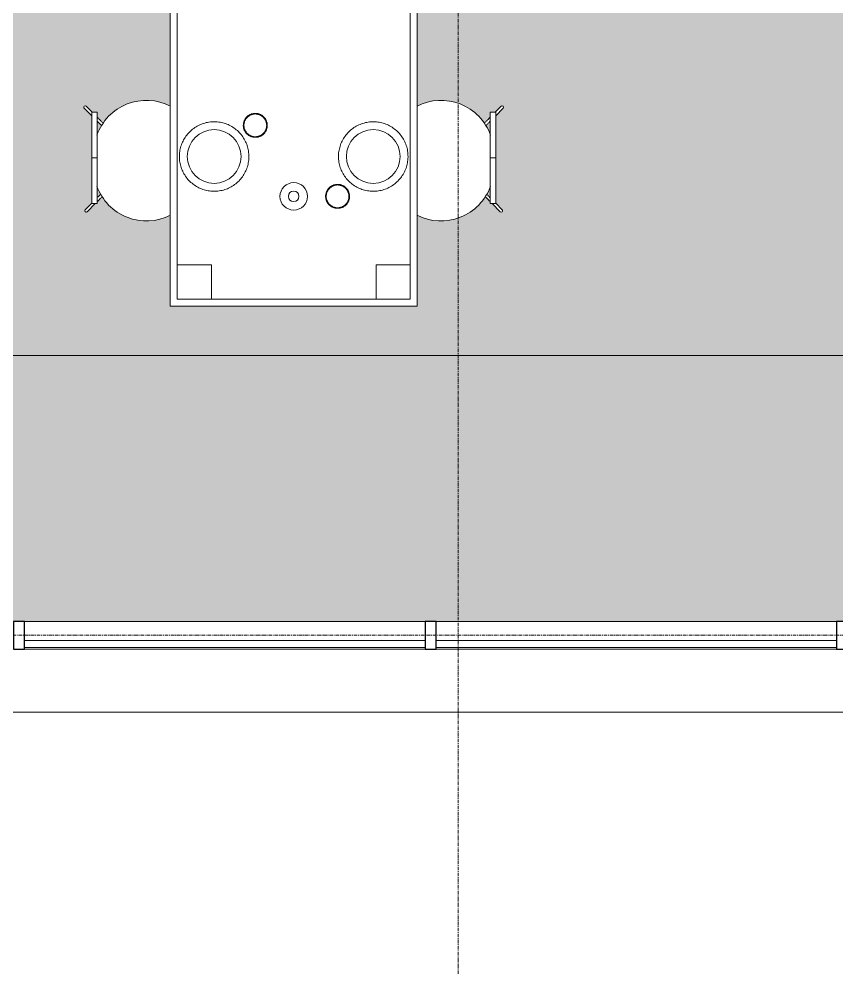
# Model space of a CAD drawing. Header units: millimetres. Extents: x -14653 to 55044, y -19588 to 11008.
# Drawn here: x -3539 to -558, y -4436 to -956 of the extents above; entities that cross this region are included whole.
import ezdxf

# ---------------------------------------------------------------- set-up
doc = ezdxf.new("R2010")
doc.units = ezdxf.units.MM
doc.linetypes.add('Grid Line', pattern=[22.225, 12.7, -3.175, 3.175, -3.175])
for name, color, linetype, lineweight in [('A-AREA-PATT', 32, 'Continuous', 9), ('A-GENM', 13, 'Continuous', 9), ('A-GLAZ-CURT', 52, 'Continuous', 9), ('A-GLAZ-CWMG', 51, 'Continuous', 9), ('A-WALL', 113, 'Continuous', 9), ('G-ANNO-SYMB', 111, 'Continuous', 9), ('I-FURN', 30, 'Continuous', 9), ('Q-SPCQ', 91, 'Continuous', 9), ('S-GRID', 1, 'Continuous', 9)]:
    doc.layers.add(name, color=color, linetype=linetype, lineweight=lineweight)

# ---------------------------------------------------------------- blocks, each defined once
blk = doc.blocks.new('System Panel - Glazed-976966-Level 1')
at = {"layer": 'A-GLAZ-CURT', "lineweight": 18}
for p, q in [((730, -19.05), (-730, -19.05)), ((-730, -19.05), (-730, -44.45)), ((730, -44.45), (730, -19.05)), ((-730, -44.45), (730, -44.45))]:
    blk.add_line(p, q, dxfattribs=at)
blk = doc.blocks.new('Rectangular Mullion - 64 x 128 rectangular-976962-Level 1')
at = {"layer": 'A-GLAZ-CWMG', "lineweight": 25}
for p, q in [((-20, 50), (20, 50)), ((-20, -50), (-20, 50)), ((20, 50), (20, -50)), ((20, -50), (-20, -50))]:
    blk.add_line(p, q, dxfattribs=at)
blk = doc.blocks.new('Rectangular Mullion - 64 x 128 rectangular-485517-Level 1')
at = {"layer": 'A-GLAZ-CWMG'}
for p, q in [((10041.9, -15151.6), (8581.9, -15151.6)), ((10041.9, -15251.6), (8581.9, -15251.6))]:
    blk.add_line(p, q, dxfattribs=at)
blk = doc.blocks.new('Table-Dining 01 _M_ - 1800 x 900 mm-989329-Level 1')
at = {"layer": 'I-FURN'}
for p, q in [((900, 450), (-900, 450)), ((-900, 450), (-900, -450)), ((-900, -450), (-900, 450)), ((-900, 450), (900, 450)), ((-875, 300), (-875, 425)), ((-875, 425), (-750, 425)), ((-750, 425), (750, 425)), ((-750, 425), (-750, 300)), ((750, 300), (750, 425)), ((750, 425), (875, 425)), ((875, 425), (875, 300)), ((900, -450), (900, 450)), ((900, 450), (900, -450)), ((-875, -300), (-875, 300)), ((-750, 300), (-875, 300)), ((875, 300), (750, 300)), ((875, 300), (875, -300)), ((-875, -425), (-875, -300)), ((-875, -300), (-750, -300)), ((-750, -300), (-750, -425)), ((750, -425), (750, -300)), ((750, -300), (875, -300)), ((875, -300), (875, -425)), ((-900, -450), (900, -450)), ((900, -450), (-900, -450)), ((-750, -425), (-875, -425)), ((750, -425), (-750, -425)), ((875, -425), (750, -425))]:
    blk.add_line(p, q, dxfattribs=at)
blk = doc.blocks.new('Dining Chair _3_ - Dining Chair _3_-990622-Level 1')
at = {"layer": 'I-FURN'}
for p, q in [((24.1, 365.6), (2.5, 387.3)), ((-4.6, 380.2), (22.7, 352.9)), ((22.7, 34), (-1.1, 10.2)), ((6, 3.1), (35.3, 32.4))]:
    blk.add_line(p, q, dxfattribs=at)
at = {"layer": 'I-FURN', "lineweight": 18}
for p, q in [((42.7, 365.6), (22.7, 365.6)), ((22.7, 291.3), (22.7, 365.6)), ((42.7, 365.6), (42.7, 291.3)), ((22.7, 199), (22.7, 291.3)), ((42.7, 291.3), (42.7, 199)), ((22.7, 106.7), (22.7, 199)), ((42.7, 199), (22.7, 199)), ((42.7, 199), (42.7, 106.7)), ((22.7, 32.4), (22.7, 106.7)), ((42.7, 106.7), (42.7, 32.4)), ((22.7, 32.4), (42.7, 32.4))]:
    blk.add_line(p, q, dxfattribs=at)
at = {"layer": 'I-FURN', "flags": 128}
for points in [[(43.4, 332.2), (45, 330.6), (46.6, 329), (48.4, 327.2), (50.1, 325.5), (52, 323.6), (53.9, 321.8), (55.8, 319.8), (57.8, 317.9), (59.4, 316.2)], [(64.9, 324.9), (63.3, 326.5), (61.3, 328.4), (59.4, 330.3), (57.6, 332.2), (55.8, 333.9), (54.1, 335.7), (52.4, 337.3), (50.8, 339), (49.3, 340.5), (47.8, 342), (46.4, 343.4), (45, 344.7), (43.8, 346)], [(55.9, 67.1), (54.1, 65.3), (52.3, 63.5), (50.5, 61.8), (48.9, 60.1), (47.3, 58.5), (45.7, 56.9), (44.2, 55.5), (42.8, 54.1)], [(42.9, 39.9), (43.8, 40.9), (44.8, 41.9), (45.9, 43), (47.1, 44.1), (48.3, 45.4), (49.6, 46.7), (51, 48.1), (52.5, 49.6), (54, 51.1), (55.6, 52.7), (57.3, 54.3), (59, 56.1), (60.7, 57.8)]]:
    blk.add_lwpolyline(points, dxfattribs=at)
at = {"layer": 'I-FURN', "lineweight": 18}
for centre, start, end in [((222.4, 216.5), 63.0953, 160.0058), ((222.4, 161.7), 199.9942, 296.9047)]:
    blk.add_arc(centre, 192.6, start, end, dxfattribs=at)
at = {"layer": 'I-FURN'}
for centre, major_axis, start_param, end_param in [((-1.1, 383.7), (3.54, 3.54), 1.570796, 3.141593), ((-1.1, 383.7), (3.54, 3.54), 0, 1.570796), ((2.5, 6.6), (-3.54, 3.54), 0, 1.570796), ((2.5, 6.6), (-3.54, 3.54), 1.570796, 3.141593)]:
    blk.add_ellipse(centre, major_axis=major_axis, ratio=0.992546, start_param=start_param, end_param=end_param, dxfattribs=at)
blk = doc.blocks.new('Dining Chair _3_ - Dining Chair _3_-990191-Level 1')
at = {"layer": 'I-FURN'}
for p, q in [((-1.1, -10.2), (22.7, -34)), ((35.3, -32.4), (6, -3.1)), ((22.7, -352.9), (-4.6, -380.2)), ((2.5, -387.3), (24.1, -365.6))]:
    blk.add_line(p, q, dxfattribs=at)
at = {"layer": 'I-FURN', "lineweight": 18}
for p, q in [((42.7, -32.4), (22.7, -32.4)), ((22.7, -106.7), (22.7, -32.4)), ((42.7, -32.4), (42.7, -106.7)), ((22.7, -199), (22.7, -106.7)), ((42.7, -106.7), (42.7, -199)), ((22.7, -291.3), (22.7, -199)), ((22.7, -199), (42.7, -199)), ((42.7, -199), (42.7, -291.3)), ((22.7, -365.6), (22.7, -291.3)), ((42.7, -291.3), (42.7, -365.6)), ((22.7, -365.6), (42.7, -365.6))]:
    blk.add_line(p, q, dxfattribs=at)
at = {"layer": 'I-FURN', "flags": 128}
for points in [[(42.7, -54), (43.9, -55.2), (45.4, -56.6), (46.9, -58.2), (48.5, -59.7), (50.2, -61.4), (51.9, -63.1), (53.7, -64.9), (55.5, -66.7)], [(61.1, -58.2), (59.3, -56.4), (57.6, -54.7), (55.9, -53), (54.3, -51.4), (52.8, -49.9), (51.3, -48.4), (49.9, -47), (48.6, -45.7), (47.3, -44.4), (46.1, -43.2), (45, -42.1), (44, -41.1), (43.1, -40.1)], [(43.5, -346.2), (44.8, -345), (46.1, -343.7), (47.5, -342.3), (48.9, -340.8), (50.5, -339.3), (52.1, -337.7), (53.7, -336), (55.4, -334.3), (57.2, -332.5), (59, -330.7), (60.9, -328.8), (62.9, -326.9), (64.8, -324.9)], [(59.4, -316.2), (58.2, -317.4), (56.2, -319.4), (54.3, -321.3), (52.4, -323.2), (50.5, -325.1), (48.7, -326.9), (47, -328.6), (45.3, -330.3), (43.7, -331.9)]]:
    blk.add_lwpolyline(points, dxfattribs=at)
at = {"layer": 'I-FURN', "lineweight": 18}
for centre, start, end in [((222.4, -161.7), 63.0953, 160.0058), ((222.4, -216.5), 199.9942, 296.9047)]:
    blk.add_arc(centre, 192.6, start, end, dxfattribs=at)
at = {"layer": 'I-FURN'}
for centre, major_axis, start_param, end_param in [((2.5, -6.6), (3.54, 3.54), 1.570796, 3.141593), ((2.5, -6.6), (3.54, 3.54), 0, 1.570796), ((-1.1, -383.7), (-3.54, 3.54), 0, 1.570796), ((-1.1, -383.7), (-3.54, 3.54), 1.570796, 3.141593)]:
    blk.add_ellipse(centre, major_axis=major_axis, ratio=0.992546, start_param=start_param, end_param=end_param, dxfattribs=at)
blk = doc.blocks.new('Wine Bottles - Wine Bottles-993076-Level 1')
at = {"layer": 'Q-SPCQ'}
for radius, start, end in [(50, 90, 270), (50, 270, 90), (19.2, 360, 180), (19.2, 180, 360)]:
    blk.add_arc((0, 0), radius, start, end, dxfattribs=at)
blk = doc.blocks.new('White Porcelain Plate - Fine China - Plate-994767-Level 1')
at = {"layer": 'A-GENM', "flags": 128}
for points in [[(126.7, 0), (126.6, 5.1), (126.3, 10.1), (125.8, 15.2), (125.1, 20.2), (124.2, 25.2), (123.1, 30.1), (121.8, 35), (120.3, 39.9), (118.6, 44.6), (116.7, 49.3), (114.6, 54), (112.4, 58.5), (110, 63), (107.4, 67.3), (104.6, 71.5), (101.6, 75.7), (98.5, 79.7), (95.3, 83.5), (91.8, 87.3), (88.3, 90.9), (84.6, 94.4), (80.7, 97.7), (76.8, 100.8), (72.7, 103.8), (68.5, 106.6), (64.1, 109.3), (59.7, 111.7), (55.2, 114), (50.6, 116.2), (45.9, 118.1), (41.2, 119.8), (36.3, 121.4), (31.4, 122.7), (26.5, 123.9), (21.5, 124.9), (16.5, 125.6), (11.5, 126.2), (6.4, 126.5), (1.4, 126.7), (-3.7, 126.7), (-8.8, 126.4), (-13.8, 126), (-18.8, 125.3), (-23.8, 124.4), (-28.8, 123.4), (-33.7, 122.1), (-38.6, 120.7), (-43.4, 119.1), (-48.1, 117.2), (-52.7, 115.2), (-57.3, 113), (-61.8, 110.6), (-66.1, 108.1), (-70.4, 105.3), (-74.6, 102.4), (-78.6, 99.4), (-82.5, 96.2), (-86.3, 92.8), (-89.9, 89.3), (-93.4, 85.6), (-96.8, 81.8), (-100, 77.8), (-103, 73.8), (-105.9, 69.6), (-108.6, 65.3), (-111.1, 60.9), (-113.4, 56.4), (-115.6, 51.8), (-117.6, 47.2), (-119.4, 42.4), (-121, 37.6), (-122.4, 32.8), (-123.6, 27.8), (-124.6, 22.9), (-125.4, 17.9), (-126.1, 12.9), (-126.5, 7.8), (-126.7, 2.7), (-126.7, 0)], [(-126.7, 0), (-126.6, -5.1), (-126.3, -10.1), (-125.8, -15.2), (-125.1, -20.2), (-124.2, -25.2), (-123.1, -30.1), (-121.8, -35), (-120.3, -39.9), (-118.6, -44.6), (-116.7, -49.3), (-114.6, -54), (-112.4, -58.5), (-110, -63), (-107.4, -67.3), (-104.6, -71.5), (-101.6, -75.7), (-98.5, -79.7), (-95.3, -83.5), (-91.8, -87.3), (-88.3, -90.9), (-84.6, -94.4), (-80.7, -97.7), (-76.8, -100.8), (-72.7, -103.8), (-68.5, -106.6), (-64.1, -109.3), (-59.7, -111.7), (-55.2, -114), (-50.6, -116.2), (-45.9, -118.1), (-41.2, -119.8), (-36.3, -121.4), (-31.4, -122.7), (-26.5, -123.9), (-21.5, -124.9), (-16.5, -125.6), (-11.5, -126.2), (-6.4, -126.5), (-1.4, -126.7), (3.7, -126.7), (8.8, -126.4), (13.8, -126), (18.8, -125.3), (23.8, -124.4), (28.8, -123.4), (33.7, -122.1), (38.6, -120.7), (43.4, -119.1), (48.1, -117.2), (52.7, -115.2), (57.3, -113), (61.8, -110.6), (66.1, -108.1), (70.4, -105.3), (74.6, -102.4), (78.6, -99.4), (82.5, -96.2), (86.3, -92.8), (89.9, -89.3), (93.4, -85.6), (96.8, -81.8), (100, -77.8), (103, -73.8), (105.9, -69.6), (108.6, -65.3), (111.1, -60.9), (113.4, -56.4), (115.6, -51.8), (117.6, -47.2), (119.4, -42.4), (121, -37.6), (122.4, -32.8), (123.6, -27.8), (124.6, -22.9), (125.4, -17.9), (126.1, -12.9), (126.5, -7.8), (126.7, -2.7), (126.7, 0)]]:
    blk.add_lwpolyline(points, dxfattribs=at)
at = {"layer": 'A-GENM'}
for start, end in [(0, 180), (180, 0)]:
    blk.add_arc((0, 0), 98.1, start, end, dxfattribs=at)
blk = doc.blocks.new('Water Glass - Water Glass-996866-Level 1')
at = {"layer": 'A-GENM', "flags": 128}
for points in [[(43.6, 0), (43.6, 1.7), (43.5, 3.5), (43.3, 5.2), (43.1, 6.9), (42.7, 8.7), (42.4, 10.4), (41.9, 12.1), (41.4, 13.7), (40.8, 15.4), (40.2, 17), (39.5, 18.6), (38.7, 20.1), (37.9, 21.7), (37, 23.2), (36, 24.6), (35, 26), (33.9, 27.4), (32.8, 28.8), (31.6, 30), (30.4, 31.3), (29.1, 32.5), (27.8, 33.6), (26.4, 34.7), (25, 35.7), (23.6, 36.7), (22.1, 37.6), (20.6, 38.5), (19, 39.3), (17.4, 40), (15.8, 40.7), (14.2, 41.3), (12.5, 41.8), (10.8, 42.3), (9.1, 42.6), (7.4, 43), (5.7, 43.2), (4, 43.4), (2.2, 43.6), (0.5, 43.6), (-1.3, 43.6), (-3, 43.5), (-4.8, 43.4), (-6.5, 43.1), (-8.2, 42.8), (-9.9, 42.5), (-11.6, 42), (-13.3, 41.5), (-14.9, 41), (-16.5, 40.4), (-18.2, 39.7), (-19.7, 38.9), (-21.3, 38.1), (-22.8, 37.2), (-24.2, 36.3), (-25.7, 35.3), (-27.1, 34.2), (-28.4, 33.1), (-29.7, 31.9), (-31, 30.7), (-32.2, 29.5), (-33.3, 28.2), (-34.4, 26.8), (-35.5, 25.4), (-36.4, 24), (-37.4, 22.5), (-38.2, 21), (-39.1, 19.4), (-39.8, 17.8), (-40.5, 16.2), (-41.1, 14.6), (-41.6, 13), (-42.1, 11.3), (-42.5, 9.6), (-42.9, 7.9), (-43.2, 6.2), (-43.4, 4.4), (-43.5, 2.7), (-43.6, 0.9), (-43.6, 0)], [(42.1, 0), (42.1, 1.7), (42, 3.4), (41.8, 5), (41.6, 6.7), (41.3, 8.4), (40.9, 10), (40.5, 11.6), (40, 13.3), (39.4, 14.8), (38.8, 16.4), (38.1, 17.9), (37.4, 19.5), (36.6, 20.9), (35.7, 22.4), (34.8, 23.8), (33.8, 25.2), (32.8, 26.5), (31.7, 27.8), (30.5, 29), (29.4, 30.2), (28.1, 31.4), (26.8, 32.5), (25.5, 33.5), (24.2, 34.5), (22.8, 35.4), (21.3, 36.3), (19.9, 37.2), (18.4, 37.9), (16.8, 38.6), (15.3, 39.3), (13.7, 39.8), (12.1, 40.4), (10.5, 40.8), (8.8, 41.2), (7.2, 41.5), (5.5, 41.8), (3.8, 42), (2.1, 42.1), (0.5, 42.1), (-1.2, 42.1), (-2.9, 42), (-4.6, 41.9), (-6.3, 41.7), (-7.9, 41.4), (-9.6, 41), (-11.2, 40.6), (-12.8, 40.1), (-14.4, 39.6), (-16, 39), (-17.5, 38.3), (-19, 37.6), (-20.5, 36.8), (-22, 35.9), (-23.4, 35), (-24.8, 34.1), (-26.1, 33), (-27.4, 32), (-28.7, 30.8), (-29.9, 29.7), (-31.1, 28.5), (-32.2, 27.2), (-33.2, 25.9), (-34.2, 24.5), (-35.2, 23.1), (-36.1, 21.7), (-36.9, 20.3), (-37.7, 18.8), (-38.4, 17.2), (-39.1, 15.7), (-39.7, 14.1), (-40.2, 12.5), (-40.7, 10.9), (-41.1, 9.3), (-41.4, 7.6), (-41.7, 5.9), (-41.9, 4.3), (-42, 2.6), (-42.1, 0.9), (-42.1, 0)], [(42.1, 0), (42.1, 1.7), (42, 3.4), (41.8, 5), (41.6, 6.7), (41.3, 8.4), (40.9, 10), (40.5, 11.6), (40, 13.3), (39.4, 14.8), (38.8, 16.4), (38.1, 17.9), (37.4, 19.5), (36.6, 20.9), (35.7, 22.4), (34.8, 23.8), (33.8, 25.2), (32.8, 26.5), (31.7, 27.8), (30.5, 29), (29.4, 30.2), (28.1, 31.4), (26.8, 32.5), (25.5, 33.5), (24.2, 34.5), (22.8, 35.4), (21.3, 36.3), (19.9, 37.2), (18.4, 37.9), (16.8, 38.6), (15.3, 39.3), (13.7, 39.8), (12.1, 40.4), (10.5, 40.8), (8.8, 41.2), (7.2, 41.5), (5.5, 41.8), (3.8, 42), (2.1, 42.1), (0.5, 42.1), (-1.2, 42.1), (-2.9, 42), (-4.6, 41.9), (-6.3, 41.7), (-7.9, 41.4), (-9.6, 41), (-11.2, 40.6), (-12.8, 40.1), (-14.4, 39.6), (-16, 39), (-17.5, 38.3), (-19, 37.6), (-20.5, 36.8), (-22, 35.9), (-23.4, 35), (-24.8, 34.1), (-26.1, 33), (-27.4, 32), (-28.7, 30.8), (-29.9, 29.7), (-31.1, 28.5), (-32.2, 27.2), (-33.2, 25.9), (-34.2, 24.5), (-35.2, 23.1), (-36.1, 21.7), (-36.9, 20.3), (-37.7, 18.8), (-38.4, 17.2), (-39.1, 15.7), (-39.7, 14.1), (-40.2, 12.5), (-40.7, 10.9), (-41.1, 9.3), (-41.4, 7.6), (-41.7, 5.9), (-41.9, 4.3), (-42, 2.6), (-42.1, 0.9), (-42.1, 0)], [(-41.5, 0), (-41.5, 1.7), (-41.4, 3.3), (-41.2, 5), (-41, 6.6), (-40.7, 8.3), (-40.3, 9.9), (-39.9, 11.5), (-39.4, 13.1), (-38.9, 14.6), (-38.2, 16.2), (-37.6, 17.7), (-36.8, 19.2), (-36, 20.6), (-35.2, 22.1), (-34.3, 23.4), (-33.3, 24.8), (-32.3, 26.1), (-31.2, 27.4), (-30.1, 28.6), (-28.9, 29.8), (-27.7, 30.9), (-26.5, 32), (-25.2, 33), (-23.8, 34), (-22.4, 34.9), (-21, 35.8), (-19.6, 36.6), (-18.1, 37.4), (-16.6, 38.1), (-15, 38.7), (-13.5, 39.3), (-11.9, 39.8), (-10.3, 40.2), (-8.7, 40.6), (-7.1, 40.9), (-5.4, 41.2), (-3.8, 41.4), (-2.1, 41.5), (-0.4, 41.5), (1.2, 41.5), (2.9, 41.4), (4.5, 41.3), (6.2, 41.1), (7.8, 40.8), (9.4, 40.4), (11, 40), (12.6, 39.6), (14.2, 39), (15.8, 38.4), (17.3, 37.8), (18.8, 37), (20.2, 36.3), (21.7, 35.4), (23.1, 34.5), (24.4, 33.6), (25.8, 32.6), (27, 31.5), (28.3, 30.4), (29.5, 29.3), (30.6, 28.1), (31.7, 26.8), (32.8, 25.5), (33.8, 24.2), (34.7, 22.8), (35.6, 21.4), (36.4, 20), (37.2, 18.5), (37.9, 17), (38.5, 15.5), (39.1, 13.9), (39.7, 12.3), (40.1, 10.7), (40.5, 9.1), (40.8, 7.5), (41.1, 5.9), (41.3, 4.2), (41.4, 2.6), (41.5, 0.9), (41.5, 0)], [(-43.6, 0), (-43.6, -1.7), (-43.5, -3.5), (-43.3, -5.2), (-43.1, -6.9), (-42.7, -8.7), (-42.4, -10.4), (-41.9, -12.1), (-41.4, -13.7), (-40.8, -15.4), (-40.2, -17), (-39.5, -18.6), (-38.7, -20.1), (-37.9, -21.7), (-37, -23.2), (-36, -24.6), (-35, -26), (-33.9, -27.4), (-32.8, -28.8), (-31.6, -30), (-30.4, -31.3), (-29.1, -32.5), (-27.8, -33.6), (-26.4, -34.7), (-25, -35.7), (-23.6, -36.7), (-22.1, -37.6), (-20.6, -38.5), (-19, -39.3), (-17.4, -40), (-15.8, -40.7), (-14.2, -41.3), (-12.5, -41.8), (-10.8, -42.3), (-9.1, -42.6), (-7.4, -43), (-5.7, -43.2), (-4, -43.4), (-2.2, -43.6), (-0.5, -43.6), (1.3, -43.6), (3, -43.5), (4.8, -43.4), (6.5, -43.1), (8.2, -42.8), (9.9, -42.5), (11.6, -42), (13.3, -41.5), (14.9, -41), (16.5, -40.4), (18.2, -39.7), (19.7, -38.9), (21.3, -38.1), (22.8, -37.2), (24.2, -36.3), (25.7, -35.3), (27.1, -34.2), (28.4, -33.1), (29.7, -31.9), (31, -30.7), (32.2, -29.5), (33.3, -28.2), (34.4, -26.8), (35.5, -25.4), (36.4, -24), (37.4, -22.5), (38.2, -21), (39.1, -19.4), (39.8, -17.8), (40.5, -16.2), (41.1, -14.6), (41.6, -13), (42.1, -11.3), (42.5, -9.6), (42.9, -7.9), (43.2, -6.2), (43.4, -4.4), (43.5, -2.7), (43.6, -0.9), (43.6, 0)], [(-42.1, 0), (-42.1, -1.7), (-42, -3.4), (-41.8, -5), (-41.6, -6.7), (-41.3, -8.4), (-40.9, -10), (-40.5, -11.6), (-40, -13.3), (-39.4, -14.8), (-38.8, -16.4), (-38.1, -17.9), (-37.4, -19.5), (-36.6, -20.9), (-35.7, -22.4), (-34.8, -23.8), (-33.8, -25.2), (-32.8, -26.5), (-31.7, -27.8), (-30.5, -29), (-29.4, -30.2), (-28.1, -31.4), (-26.8, -32.5), (-25.5, -33.5), (-24.2, -34.5), (-22.8, -35.4), (-21.3, -36.3), (-19.9, -37.2), (-18.4, -37.9), (-16.8, -38.6), (-15.3, -39.3), (-13.7, -39.8), (-12.1, -40.4), (-10.5, -40.8), (-8.8, -41.2), (-7.2, -41.5), (-5.5, -41.8), (-3.8, -42), (-2.1, -42.1), (-0.5, -42.1), (1.2, -42.1), (2.9, -42), (4.6, -41.9), (6.3, -41.7), (7.9, -41.4), (9.6, -41), (11.2, -40.6), (12.8, -40.1), (14.4, -39.6), (16, -39), (17.5, -38.3), (19, -37.6), (20.5, -36.8), (22, -35.9), (23.4, -35), (24.8, -34.1), (26.1, -33), (27.4, -32), (28.7, -30.8), (29.9, -29.7), (31.1, -28.5), (32.2, -27.2), (33.2, -25.9), (34.2, -24.5), (35.2, -23.1), (36.1, -21.7), (36.9, -20.3), (37.7, -18.8), (38.4, -17.2), (39.1, -15.7), (39.7, -14.1), (40.2, -12.5), (40.7, -10.9), (41.1, -9.3), (41.4, -7.6), (41.7, -5.9), (41.9, -4.3), (42, -2.6), (42.1, -0.9), (42.1, 0)], [(-42.1, 0), (-42.1, -1.7), (-42, -3.4), (-41.8, -5), (-41.6, -6.7), (-41.3, -8.4), (-40.9, -10), (-40.5, -11.6), (-40, -13.3), (-39.4, -14.8), (-38.8, -16.4), (-38.1, -17.9), (-37.4, -19.5), (-36.6, -20.9), (-35.7, -22.4), (-34.8, -23.8), (-33.8, -25.2), (-32.8, -26.5), (-31.7, -27.8), (-30.5, -29), (-29.4, -30.2), (-28.1, -31.4), (-26.8, -32.5), (-25.5, -33.5), (-24.2, -34.5), (-22.8, -35.4), (-21.3, -36.3), (-19.9, -37.2), (-18.4, -37.9), (-16.8, -38.6), (-15.3, -39.3), (-13.7, -39.8), (-12.1, -40.4), (-10.5, -40.8), (-8.8, -41.2), (-7.2, -41.5), (-5.5, -41.8), (-3.8, -42), (-2.1, -42.1), (-0.5, -42.1), (1.2, -42.1), (2.9, -42), (4.6, -41.9), (6.3, -41.7), (7.9, -41.4), (9.6, -41), (11.2, -40.6), (12.8, -40.1), (14.4, -39.6), (16, -39), (17.5, -38.3), (19, -37.6), (20.5, -36.8), (22, -35.9), (23.4, -35), (24.8, -34.1), (26.1, -33), (27.4, -32), (28.7, -30.8), (29.9, -29.7), (31.1, -28.5), (32.2, -27.2), (33.2, -25.9), (34.2, -24.5), (35.2, -23.1), (36.1, -21.7), (36.9, -20.3), (37.7, -18.8), (38.4, -17.2), (39.1, -15.7), (39.7, -14.1), (40.2, -12.5), (40.7, -10.9), (41.1, -9.3), (41.4, -7.6), (41.7, -5.9), (41.9, -4.3), (42, -2.6), (42.1, -0.9), (42.1, 0)], [(41.5, 0), (41.5, -1.7), (41.4, -3.3), (41.2, -5), (41, -6.6), (40.7, -8.3), (40.3, -9.9), (39.9, -11.5), (39.4, -13.1), (38.9, -14.6), (38.2, -16.2), (37.6, -17.7), (36.8, -19.2), (36, -20.6), (35.2, -22.1), (34.3, -23.4), (33.3, -24.8), (32.3, -26.1), (31.2, -27.4), (30.1, -28.6), (28.9, -29.8), (27.7, -30.9), (26.5, -32), (25.2, -33), (23.8, -34), (22.4, -34.9), (21, -35.8), (19.6, -36.6), (18.1, -37.4), (16.6, -38.1), (15, -38.7), (13.5, -39.3), (11.9, -39.8), (10.3, -40.2), (8.7, -40.6), (7.1, -40.9), (5.4, -41.2), (3.8, -41.4), (2.1, -41.5), (0.4, -41.5), (-1.2, -41.5), (-2.9, -41.4), (-4.5, -41.3), (-6.2, -41.1), (-7.8, -40.8), (-9.4, -40.4), (-11, -40), (-12.6, -39.6), (-14.2, -39), (-15.8, -38.4), (-17.3, -37.8), (-18.8, -37), (-20.2, -36.3), (-21.7, -35.4), (-23.1, -34.5), (-24.4, -33.6), (-25.8, -32.6), (-27, -31.5), (-28.3, -30.4), (-29.5, -29.3), (-30.6, -28.1), (-31.7, -26.8), (-32.8, -25.5), (-33.8, -24.2), (-34.7, -22.8), (-35.6, -21.4), (-36.4, -20), (-37.2, -18.5), (-37.9, -17), (-38.5, -15.5), (-39.1, -13.9), (-39.7, -12.3), (-40.1, -10.7), (-40.5, -9.1), (-40.8, -7.5), (-41.1, -5.9), (-41.3, -4.2), (-41.4, -2.6), (-41.5, -0.9), (-41.5, 0)]]:
    blk.add_lwpolyline(points, dxfattribs=at)
at = {"layer": 'A-GENM'}
for start, end in [(176.7755, 180), (356.7755, 0)]:
    blk.add_arc((0, 0), 42.1, start, end, dxfattribs=at)
blk = doc.blocks.new('White Porcelain Plate - Fine China - Plate-997122-Level 1')
at = {"layer": 'A-GENM', "flags": 128}
for points in [[(126.7, 0), (126.6, 5.1), (126.3, 10.1), (125.8, 15.2), (125.1, 20.2), (124.2, 25.2), (123.1, 30.1), (121.8, 35), (120.3, 39.9), (118.6, 44.6), (116.7, 49.3), (114.6, 54), (112.4, 58.5), (110, 63), (107.4, 67.3), (104.6, 71.5), (101.6, 75.7), (98.5, 79.7), (95.3, 83.5), (91.8, 87.3), (88.3, 90.9), (84.6, 94.4), (80.7, 97.7), (76.8, 100.8), (72.7, 103.8), (68.5, 106.6), (64.1, 109.3), (59.7, 111.7), (55.2, 114), (50.6, 116.2), (45.9, 118.1), (41.2, 119.8), (36.3, 121.4), (31.4, 122.7), (26.5, 123.9), (21.5, 124.9), (16.5, 125.6), (11.5, 126.2), (6.4, 126.5), (1.4, 126.7), (-3.7, 126.7), (-8.8, 126.4), (-13.8, 126), (-18.8, 125.3), (-23.8, 124.4), (-28.8, 123.4), (-33.7, 122.1), (-38.6, 120.7), (-43.4, 119.1), (-48.1, 117.2), (-52.7, 115.2), (-57.3, 113), (-61.8, 110.6), (-66.1, 108.1), (-70.4, 105.3), (-74.6, 102.4), (-78.6, 99.4), (-82.5, 96.2), (-86.3, 92.8), (-89.9, 89.3), (-93.4, 85.6), (-96.8, 81.8), (-100, 77.8), (-103, 73.8), (-105.9, 69.6), (-108.6, 65.3), (-111.1, 60.9), (-113.4, 56.4), (-115.6, 51.8), (-117.6, 47.2), (-119.4, 42.4), (-121, 37.6), (-122.4, 32.8), (-123.6, 27.8), (-124.6, 22.9), (-125.4, 17.9), (-126.1, 12.9), (-126.5, 7.8), (-126.7, 2.7), (-126.7, 0)], [(-126.7, 0), (-126.6, -5.1), (-126.3, -10.1), (-125.8, -15.2), (-125.1, -20.2), (-124.2, -25.2), (-123.1, -30.1), (-121.8, -35), (-120.3, -39.9), (-118.6, -44.6), (-116.7, -49.3), (-114.6, -54), (-112.4, -58.5), (-110, -63), (-107.4, -67.3), (-104.6, -71.5), (-101.6, -75.7), (-98.5, -79.7), (-95.3, -83.5), (-91.8, -87.3), (-88.3, -90.9), (-84.6, -94.4), (-80.7, -97.7), (-76.8, -100.8), (-72.7, -103.8), (-68.5, -106.6), (-64.1, -109.3), (-59.7, -111.7), (-55.2, -114), (-50.6, -116.2), (-45.9, -118.1), (-41.2, -119.8), (-36.3, -121.4), (-31.4, -122.7), (-26.5, -123.9), (-21.5, -124.9), (-16.5, -125.6), (-11.5, -126.2), (-6.4, -126.5), (-1.4, -126.7), (3.7, -126.7), (8.8, -126.4), (13.8, -126), (18.8, -125.3), (23.8, -124.4), (28.8, -123.4), (33.7, -122.1), (38.6, -120.7), (43.4, -119.1), (48.1, -117.2), (52.7, -115.2), (57.3, -113), (61.8, -110.6), (66.1, -108.1), (70.4, -105.3), (74.6, -102.4), (78.6, -99.4), (82.5, -96.2), (86.3, -92.8), (89.9, -89.3), (93.4, -85.6), (96.8, -81.8), (100, -77.8), (103, -73.8), (105.9, -69.6), (108.6, -65.3), (111.1, -60.9), (113.4, -56.4), (115.6, -51.8), (117.6, -47.2), (119.4, -42.4), (121, -37.6), (122.4, -32.8), (123.6, -27.8), (124.6, -22.9), (125.4, -17.9), (126.1, -12.9), (126.5, -7.8), (126.7, -2.7), (126.7, 0)]]:
    blk.add_lwpolyline(points, dxfattribs=at)
at = {"layer": 'A-GENM'}
for start, end in [(0, 180), (180, 0)]:
    blk.add_arc((0, 0), 98.1, start, end, dxfattribs=at)
blk = doc.blocks.new('Water Glass - Water Glass-997123-Level 1')
at = {"layer": 'A-GENM', "flags": 128}
for points in [[(43.6, 0), (43.6, 1.7), (43.5, 3.5), (43.3, 5.2), (43.1, 6.9), (42.7, 8.7), (42.4, 10.4), (41.9, 12.1), (41.4, 13.7), (40.8, 15.4), (40.2, 17), (39.5, 18.6), (38.7, 20.1), (37.9, 21.7), (37, 23.2), (36, 24.6), (35, 26), (33.9, 27.4), (32.8, 28.8), (31.6, 30), (30.4, 31.3), (29.1, 32.5), (27.8, 33.6), (26.4, 34.7), (25, 35.7), (23.6, 36.7), (22.1, 37.6), (20.6, 38.5), (19, 39.3), (17.4, 40), (15.8, 40.7), (14.2, 41.3), (12.5, 41.8), (10.8, 42.3), (9.1, 42.6), (7.4, 43), (5.7, 43.2), (4, 43.4), (2.2, 43.6), (0.5, 43.6), (-1.3, 43.6), (-3, 43.5), (-4.8, 43.4), (-6.5, 43.1), (-8.2, 42.8), (-9.9, 42.5), (-11.6, 42), (-13.3, 41.5), (-14.9, 41), (-16.5, 40.4), (-18.2, 39.7), (-19.7, 38.9), (-21.3, 38.1), (-22.8, 37.2), (-24.2, 36.3), (-25.7, 35.3), (-27.1, 34.2), (-28.4, 33.1), (-29.7, 31.9), (-31, 30.7), (-32.2, 29.5), (-33.3, 28.2), (-34.4, 26.8), (-35.5, 25.4), (-36.4, 24), (-37.4, 22.5), (-38.2, 21), (-39.1, 19.4), (-39.8, 17.8), (-40.5, 16.2), (-41.1, 14.6), (-41.6, 13), (-42.1, 11.3), (-42.5, 9.6), (-42.9, 7.9), (-43.2, 6.2), (-43.4, 4.4), (-43.5, 2.7), (-43.6, 0.9), (-43.6, 0)], [(42.1, 0), (42.1, 1.7), (42, 3.4), (41.8, 5), (41.6, 6.7), (41.3, 8.4), (40.9, 10), (40.5, 11.6), (40, 13.3), (39.4, 14.8), (38.8, 16.4), (38.1, 17.9), (37.4, 19.5), (36.6, 20.9), (35.7, 22.4), (34.8, 23.8), (33.8, 25.2), (32.8, 26.5), (31.7, 27.8), (30.5, 29), (29.4, 30.2), (28.1, 31.4), (26.8, 32.5), (25.5, 33.5), (24.2, 34.5), (22.8, 35.4), (21.3, 36.3), (19.9, 37.2), (18.4, 37.9), (16.8, 38.6), (15.3, 39.3), (13.7, 39.8), (12.1, 40.4), (10.5, 40.8), (8.8, 41.2), (7.2, 41.5), (5.5, 41.8), (3.8, 42), (2.1, 42.1), (0.5, 42.1), (-1.2, 42.1), (-2.9, 42), (-4.6, 41.9), (-6.3, 41.7), (-7.9, 41.4), (-9.6, 41), (-11.2, 40.6), (-12.8, 40.1), (-14.4, 39.6), (-16, 39), (-17.5, 38.3), (-19, 37.6), (-20.5, 36.8), (-22, 35.9), (-23.4, 35), (-24.8, 34.1), (-26.1, 33), (-27.4, 32), (-28.7, 30.8), (-29.9, 29.7), (-31.1, 28.5), (-32.2, 27.2), (-33.2, 25.9), (-34.2, 24.5), (-35.2, 23.1), (-36.1, 21.7), (-36.9, 20.3), (-37.7, 18.8), (-38.4, 17.2), (-39.1, 15.7), (-39.7, 14.1), (-40.2, 12.5), (-40.7, 10.9), (-41.1, 9.3), (-41.4, 7.6), (-41.7, 5.9), (-41.9, 4.3), (-42, 2.6), (-42.1, 0.9), (-42.1, 0)], [(42.1, 0), (42.1, 1.7), (42, 3.4), (41.8, 5), (41.6, 6.7), (41.3, 8.4), (40.9, 10), (40.5, 11.6), (40, 13.3), (39.4, 14.8), (38.8, 16.4), (38.1, 17.9), (37.4, 19.5), (36.6, 20.9), (35.7, 22.4), (34.8, 23.8), (33.8, 25.2), (32.8, 26.5), (31.7, 27.8), (30.5, 29), (29.4, 30.2), (28.1, 31.4), (26.8, 32.5), (25.5, 33.5), (24.2, 34.5), (22.8, 35.4), (21.3, 36.3), (19.9, 37.2), (18.4, 37.9), (16.8, 38.6), (15.3, 39.3), (13.7, 39.8), (12.1, 40.4), (10.5, 40.8), (8.8, 41.2), (7.2, 41.5), (5.5, 41.8), (3.8, 42), (2.1, 42.1), (0.5, 42.1), (-1.2, 42.1), (-2.9, 42), (-4.6, 41.9), (-6.3, 41.7), (-7.9, 41.4), (-9.6, 41), (-11.2, 40.6), (-12.8, 40.1), (-14.4, 39.6), (-16, 39), (-17.5, 38.3), (-19, 37.6), (-20.5, 36.8), (-22, 35.9), (-23.4, 35), (-24.8, 34.1), (-26.1, 33), (-27.4, 32), (-28.7, 30.8), (-29.9, 29.7), (-31.1, 28.5), (-32.2, 27.2), (-33.2, 25.9), (-34.2, 24.5), (-35.2, 23.1), (-36.1, 21.7), (-36.9, 20.3), (-37.7, 18.8), (-38.4, 17.2), (-39.1, 15.7), (-39.7, 14.1), (-40.2, 12.5), (-40.7, 10.9), (-41.1, 9.3), (-41.4, 7.6), (-41.7, 5.9), (-41.9, 4.3), (-42, 2.6), (-42.1, 0.9), (-42.1, 0)], [(-41.5, 0), (-41.5, 1.7), (-41.4, 3.3), (-41.2, 5), (-41, 6.6), (-40.7, 8.3), (-40.3, 9.9), (-39.9, 11.5), (-39.4, 13.1), (-38.9, 14.6), (-38.2, 16.2), (-37.6, 17.7), (-36.8, 19.2), (-36, 20.6), (-35.2, 22.1), (-34.3, 23.4), (-33.3, 24.8), (-32.3, 26.1), (-31.2, 27.4), (-30.1, 28.6), (-28.9, 29.8), (-27.7, 30.9), (-26.5, 32), (-25.2, 33), (-23.8, 34), (-22.4, 34.9), (-21, 35.8), (-19.6, 36.6), (-18.1, 37.4), (-16.6, 38.1), (-15, 38.7), (-13.5, 39.3), (-11.9, 39.8), (-10.3, 40.2), (-8.7, 40.6), (-7.1, 40.9), (-5.4, 41.2), (-3.8, 41.4), (-2.1, 41.5), (-0.4, 41.5), (1.2, 41.5), (2.9, 41.4), (4.5, 41.3), (6.2, 41.1), (7.8, 40.8), (9.4, 40.4), (11, 40), (12.6, 39.6), (14.2, 39), (15.8, 38.4), (17.3, 37.8), (18.8, 37), (20.2, 36.3), (21.7, 35.4), (23.1, 34.5), (24.4, 33.6), (25.8, 32.6), (27, 31.5), (28.3, 30.4), (29.5, 29.3), (30.6, 28.1), (31.7, 26.8), (32.8, 25.5), (33.8, 24.2), (34.7, 22.8), (35.6, 21.4), (36.4, 20), (37.2, 18.5), (37.9, 17), (38.5, 15.5), (39.1, 13.9), (39.7, 12.3), (40.1, 10.7), (40.5, 9.1), (40.8, 7.5), (41.1, 5.9), (41.3, 4.2), (41.4, 2.6), (41.5, 0.9), (41.5, 0)], [(-43.6, 0), (-43.6, -1.7), (-43.5, -3.5), (-43.3, -5.2), (-43.1, -6.9), (-42.7, -8.7), (-42.4, -10.4), (-41.9, -12.1), (-41.4, -13.7), (-40.8, -15.4), (-40.2, -17), (-39.5, -18.6), (-38.7, -20.1), (-37.9, -21.7), (-37, -23.2), (-36, -24.6), (-35, -26), (-33.9, -27.4), (-32.8, -28.8), (-31.6, -30), (-30.4, -31.3), (-29.1, -32.5), (-27.8, -33.6), (-26.4, -34.7), (-25, -35.7), (-23.6, -36.7), (-22.1, -37.6), (-20.6, -38.5), (-19, -39.3), (-17.4, -40), (-15.8, -40.7), (-14.2, -41.3), (-12.5, -41.8), (-10.8, -42.3), (-9.1, -42.6), (-7.4, -43), (-5.7, -43.2), (-4, -43.4), (-2.2, -43.6), (-0.5, -43.6), (1.3, -43.6), (3, -43.5), (4.8, -43.4), (6.5, -43.1), (8.2, -42.8), (9.9, -42.5), (11.6, -42), (13.3, -41.5), (14.9, -41), (16.5, -40.4), (18.2, -39.7), (19.7, -38.9), (21.3, -38.1), (22.8, -37.2), (24.2, -36.3), (25.7, -35.3), (27.1, -34.2), (28.4, -33.1), (29.7, -31.9), (31, -30.7), (32.2, -29.5), (33.3, -28.2), (34.4, -26.8), (35.5, -25.4), (36.4, -24), (37.4, -22.5), (38.2, -21), (39.1, -19.4), (39.8, -17.8), (40.5, -16.2), (41.1, -14.6), (41.6, -13), (42.1, -11.3), (42.5, -9.6), (42.9, -7.9), (43.2, -6.2), (43.4, -4.4), (43.5, -2.7), (43.6, -0.9), (43.6, 0)], [(-42.1, 0), (-42.1, -1.7), (-42, -3.4), (-41.8, -5), (-41.6, -6.7), (-41.3, -8.4), (-40.9, -10), (-40.5, -11.6), (-40, -13.3), (-39.4, -14.8), (-38.8, -16.4), (-38.1, -17.9), (-37.4, -19.5), (-36.6, -20.9), (-35.7, -22.4), (-34.8, -23.8), (-33.8, -25.2), (-32.8, -26.5), (-31.7, -27.8), (-30.5, -29), (-29.4, -30.2), (-28.1, -31.4), (-26.8, -32.5), (-25.5, -33.5), (-24.2, -34.5), (-22.8, -35.4), (-21.3, -36.3), (-19.9, -37.2), (-18.4, -37.9), (-16.8, -38.6), (-15.3, -39.3), (-13.7, -39.8), (-12.1, -40.4), (-10.5, -40.8), (-8.8, -41.2), (-7.2, -41.5), (-5.5, -41.8), (-3.8, -42), (-2.1, -42.1), (-0.5, -42.1), (1.2, -42.1), (2.9, -42), (4.6, -41.9), (6.3, -41.7), (7.9, -41.4), (9.6, -41), (11.2, -40.6), (12.8, -40.1), (14.4, -39.6), (16, -39), (17.5, -38.3), (19, -37.6), (20.5, -36.8), (22, -35.9), (23.4, -35), (24.8, -34.1), (26.1, -33), (27.4, -32), (28.7, -30.8), (29.9, -29.7), (31.1, -28.5), (32.2, -27.2), (33.2, -25.9), (34.2, -24.5), (35.2, -23.1), (36.1, -21.7), (36.9, -20.3), (37.7, -18.8), (38.4, -17.2), (39.1, -15.7), (39.7, -14.1), (40.2, -12.5), (40.7, -10.9), (41.1, -9.3), (41.4, -7.6), (41.7, -5.9), (41.9, -4.3), (42, -2.6), (42.1, -0.9), (42.1, 0)], [(-42.1, 0), (-42.1, -1.7), (-42, -3.4), (-41.8, -5), (-41.6, -6.7), (-41.3, -8.4), (-40.9, -10), (-40.5, -11.6), (-40, -13.3), (-39.4, -14.8), (-38.8, -16.4), (-38.1, -17.9), (-37.4, -19.5), (-36.6, -20.9), (-35.7, -22.4), (-34.8, -23.8), (-33.8, -25.2), (-32.8, -26.5), (-31.7, -27.8), (-30.5, -29), (-29.4, -30.2), (-28.1, -31.4), (-26.8, -32.5), (-25.5, -33.5), (-24.2, -34.5), (-22.8, -35.4), (-21.3, -36.3), (-19.9, -37.2), (-18.4, -37.9), (-16.8, -38.6), (-15.3, -39.3), (-13.7, -39.8), (-12.1, -40.4), (-10.5, -40.8), (-8.8, -41.2), (-7.2, -41.5), (-5.5, -41.8), (-3.8, -42), (-2.1, -42.1), (-0.5, -42.1), (1.2, -42.1), (2.9, -42), (4.6, -41.9), (6.3, -41.7), (7.9, -41.4), (9.6, -41), (11.2, -40.6), (12.8, -40.1), (14.4, -39.6), (16, -39), (17.5, -38.3), (19, -37.6), (20.5, -36.8), (22, -35.9), (23.4, -35), (24.8, -34.1), (26.1, -33), (27.4, -32), (28.7, -30.8), (29.9, -29.7), (31.1, -28.5), (32.2, -27.2), (33.2, -25.9), (34.2, -24.5), (35.2, -23.1), (36.1, -21.7), (36.9, -20.3), (37.7, -18.8), (38.4, -17.2), (39.1, -15.7), (39.7, -14.1), (40.2, -12.5), (40.7, -10.9), (41.1, -9.3), (41.4, -7.6), (41.7, -5.9), (41.9, -4.3), (42, -2.6), (42.1, -0.9), (42.1, 0)], [(41.5, 0), (41.5, -1.7), (41.4, -3.3), (41.2, -5), (41, -6.6), (40.7, -8.3), (40.3, -9.9), (39.9, -11.5), (39.4, -13.1), (38.9, -14.6), (38.2, -16.2), (37.6, -17.7), (36.8, -19.2), (36, -20.6), (35.2, -22.1), (34.3, -23.4), (33.3, -24.8), (32.3, -26.1), (31.2, -27.4), (30.1, -28.6), (28.9, -29.8), (27.7, -30.9), (26.5, -32), (25.2, -33), (23.8, -34), (22.4, -34.9), (21, -35.8), (19.6, -36.6), (18.1, -37.4), (16.6, -38.1), (15, -38.7), (13.5, -39.3), (11.9, -39.8), (10.3, -40.2), (8.7, -40.6), (7.1, -40.9), (5.4, -41.2), (3.8, -41.4), (2.1, -41.5), (0.4, -41.5), (-1.2, -41.5), (-2.9, -41.4), (-4.5, -41.3), (-6.2, -41.1), (-7.8, -40.8), (-9.4, -40.4), (-11, -40), (-12.6, -39.6), (-14.2, -39), (-15.8, -38.4), (-17.3, -37.8), (-18.8, -37), (-20.2, -36.3), (-21.7, -35.4), (-23.1, -34.5), (-24.4, -33.6), (-25.8, -32.6), (-27, -31.5), (-28.3, -30.4), (-29.5, -29.3), (-30.6, -28.1), (-31.7, -26.8), (-32.8, -25.5), (-33.8, -24.2), (-34.7, -22.8), (-35.6, -21.4), (-36.4, -20), (-37.2, -18.5), (-37.9, -17), (-38.5, -15.5), (-39.1, -13.9), (-39.7, -12.3), (-40.1, -10.7), (-40.5, -9.1), (-40.8, -7.5), (-41.1, -5.9), (-41.3, -4.2), (-41.4, -2.6), (-41.5, -0.9), (-41.5, 0)]]:
    blk.add_lwpolyline(points, dxfattribs=at)
at = {"layer": 'A-GENM'}
for start, end in [(180, 183.2245), (0, 3.2245)]:
    blk.add_arc((0, 0), 42.1, start, end, dxfattribs=at)

msp = doc.modelspace()

# ---------------------------------------------------------------- hatches: boundary and pattern name
at = {"layer": 'A-AREA-PATT'}
h = msp.add_hatch(color=254, dxfattribs=at)
h.paths.add_polyline_path([(7559.9, -3201.6), (7559.9, -826.7), (7061.9, -826.7), (7061.9, -872.1), (7401, -872.1), (7401, -1426.1), (7061.9, -1426.1), (7061.9, -1437.6), (6859.9, -1437.6), (6859.9, -1426.1), (6854, -1426.1), (6854, -1446.6), (6832, -1446.6), (6832, -1374.1), (6784.5, -1374.1), (6784.5, -924.1), (6832, -924.1), (6832, -851.6), (6854, -851.6), (6854, -872.1), (6859.9, -872.1), (6859.9, -622.6), (6960.9, -622.6), (6960.9, 1107.4), (6859.9, 1107.4), (6859.9, 2798.4), (-4888.1, 2798.4), (-4888.1, -3151.6), (6859.9, -3151.6), (6859.9, -2367.6), (7061.9, -2367.6), (7061.9, -3201.6), (7420, -3201.6)], flags=0)
h.paths.add_polyline_path([(3980.9, -3001.6), (1061.9, -3001.6), (1061.9, -2351.6), (5611.9, -2351.6), (5611.9, -3001.6), (4686.9, -3001.6)], flags=0)
h.paths.add_polyline_path([(6922.1, -2357.6), (6834.9, -2357.6), (6834.9, -1455.6), (7446.9, -1455.6), (7446.9, -2357.6), (6941.9, -2357.6)], flags=0)
h.paths.add_polyline_path([(-2907.5, -2001.6), (-2988.1, -2001.6), (-2988.1, -1669.6), (-2999.6, -1676.3), (-3047.1, -1689.6), (-3096.4, -1690.3), (-3144.3, -1678.5), (-3190.8, -1651.9), (-3223.5, -1621.2), (-3236.2, -1601.9), (-3254.3, -1620.6), (-3254.3, -1628.2), (-3261.8, -1628.3), (-3293.3, -1658.8), (-3297, -1658.3), (-3299.4, -1655.2), (-3298.9, -1651.4), (-3292.1, -1644.4), (-3274.3, -1625.5), (-3274.9, -1307.1), (-3302.9, -1278.2), (-3302.4, -1274.4), (-3299.3, -1272), (-3295.6, -1272.5), (-3288.5, -1279.4), (-3272.2, -1295), (-3254.3, -1295), (-3254.3, -1314), (-3239.8, -1329), (-3232.4, -1336.1), (-3223.5, -1321.8), (-3187.6, -1288), (-3144.3, -1264.5), (-3096.4, -1252.7), (-3043.4, -1254.5), (-2999.6, -1266.6), (-2988.1, -1273.4), (-2988.1, -849.6), (-2999.6, -856.3), (-3047.1, -869.6), (-3096.4, -870.3), (-3144.3, -858.5), (-3187.6, -834.9), (-3223.5, -801.2), (-3236.2, -781.9), (-3254.3, -800.6), (-3254.3, -808.2), (-3261.8, -808.3), (-3293.3, -838.8), (-3297, -838.3), (-3299.4, -835.2), (-3298.9, -831.4), (-3292.1, -824.4), (-3274.3, -805.5), (-3274.9, -487.1), (-3302.9, -458.2), (-3302.4, -454.4), (-3299.3, -452), (-3295.6, -452.5), (-3288.5, -459.4), (-3272.2, -475), (-3254.3, -475), (-3254.3, -494), (-3239.8, -509), (-3232.4, -516.1), (-3223.5, -501.8), (-3187.6, -468), (-3144.3, -444.5), (-3096.4, -432.7), (-3043.4, -434.5), (-2999.6, -446.6), (-2988.1, -453.4), (-2988.1, 50.2), (-2999.6, 43.5), (-3047.1, 30.2), (-3096.4, 29.5), (-3144.3, 41.3), (-3187.6, 64.9), (-3223.5, 98.6), (-3232.4, 112.9), (-3254.3, 90.8), (-3254.3, 71.8), (-3272.9, 71.8), (-3296.8, 48.8), (-3300.6, 49.4), (-3302.9, 52.4), (-3302.4, 56.2), (-3295.6, 63.2), (-3274.3, 85.1), (-3274.3, 403.5), (-3299.4, 429.5), (-3298.9, 433.3), (-3295.8, 435.6), (-3292, 435.1), (-3285, 428.3), (-3260.5, 405), (-3254.3, 405), (-3254.3, 397.4), (-3249.6, 392.6), (-3235.8, 378.3), (-3223.5, 398), (-3187.6, 431.8), (-3144.3, 455.3), (-3096.4, 467.1), (-3043.4, 465.3), (-2999.6, 453.2), (-2988.1, 446.4), (-2988.1, 870.2), (-2999.6, 863.5), (-3047.1, 850.2), (-3096.4, 849.5), (-3144.3, 861.3), (-3187.6, 884.9), (-3223.5, 918.6), (-3232.4, 932.9), (-3254.3, 910.8), (-3254.3, 891.8), (-3272.9, 891.8), (-3296.8, 868.8), (-3300.6, 869.4), (-3302.9, 872.4), (-3302.4, 876.2), (-3295.6, 883.2), (-3274.3, 905.1), (-3274.3, 1223.5), (-3299.4, 1249.5), (-3298.9, 1253.3), (-3295.8, 1255.6), (-3292, 1255.1), (-3285, 1248.3), (-3260.5, 1225), (-3254.3, 1225), (-3254.3, 1217.4), (-3249.6, 1212.6), (-3235.8, 1198.3), (-3223.5, 1218), (-3187.6, 1251.8), (-3144.3, 1275.3), (-3096.4, 1287.1), (-3043.4, 1285.3), (-2999.6, 1273.2), (-2988.1, 1266.4), (-2988.1, 1598.4), (-2088.1, 1598.4), (-2088.1, 1266.4), (-2076.5, 1273.2), (-2029, 1286.4), (-1979.7, 1287.1), (-1931.9, 1275.3), (-1888.6, 1251.8), (-1852.7, 1218), (-1839.9, 1198.7), (-1821.8, 1217.4), (-1821.8, 1225), (-1814.3, 1225.1), (-1782.9, 1255.6), (-1779.1, 1255.1), (-1776.7, 1252), (-1777.3, 1248.2), (-1784.1, 1241.2), (-1801.8, 1222.3), (-1801.2, 903.9), (-1773.2, 875), (-1773.7, 871.2), (-1776.8, 868.8), (-1780.6, 869.4), (-1787.6, 876.2), (-1803.9, 891.8), (-1821.8, 891.8), (-1821.8, 910.8), (-1836.4, 925.8), (-1843.7, 932.9), (-1852.7, 918.6), (-1888.6, 884.9), (-1931.9, 861.3), (-1979.7, 849.5), (-2029, 850.2), (-2076.5, 863.5), (-2088.1, 870.2), (-2088.1, 446.4), (-2076.5, 453.2), (-2029, 466.4), (-1979.7, 467.1), (-1931.9, 455.3), (-1888.6, 431.8), (-1852.7, 398), (-1839.9, 378.7), (-1821.8, 397.4), (-1821.8, 405), (-1814.3, 405.1), (-1782.9, 435.6), (-1779.1, 435.1), (-1776.7, 432), (-1777.3, 428.2), (-1784.1, 421.2), (-1801.8, 402.3), (-1801.2, 83.9), (-1773.2, 55), (-1773.7, 51.2), (-1776.8, 48.8), (-1780.6, 49.4), (-1787.6, 56.2), (-1803.9, 71.8), (-1821.8, 71.8), (-1821.8, 90.8), (-1836.4, 105.8), (-1843.7, 112.9), (-1852.7, 98.6), (-1888.6, 64.9), (-1931.9, 41.3), (-1979.7, 29.5), (-2029, 30.2), (-2076.5, 43.5), (-2088.1, 50.2), (-2088.1, -453.4), (-2076.5, -446.6), (-2029, -433.4), (-1979.7, -432.7), (-1931.9, -444.5), (-1888.6, -468), (-1852.7, -501.8), (-1843.7, -516.1), (-1821.8, -494), (-1821.8, -475), (-1803.2, -475), (-1779.3, -452), (-1775.6, -452.5), (-1773.2, -455.6), (-1773.7, -459.4), (-1780.5, -466.4), (-1801.8, -488.3), (-1801.8, -806.6), (-1776.7, -832.7), (-1777.3, -836.4), (-1780.3, -838.8), (-1784.1, -838.3), (-1791.1, -831.5), (-1815.6, -808.2), (-1821.8, -808.2), (-1821.8, -800.6), (-1826.5, -795.8), (-1840.3, -781.5), (-1852.7, -801.2), (-1891.9, -836.8), (-1931.9, -858.5), (-1979.7, -870.3), (-2029, -869.6), (-2076.5, -856.3), (-2088.1, -849.6), (-2088.1, -1273.4), (-2076.5, -1266.6), (-2029, -1253.4), (-1979.7, -1252.7), (-1931.9, -1264.5), (-1888.6, -1288), (-1852.7, -1321.8), (-1843.7, -1336.1), (-1821.8, -1314), (-1821.8, -1295), (-1803.2, -1295), (-1779.3, -1272), (-1775.6, -1272.5), (-1773.2, -1275.6), (-1773.7, -1279.4), (-1780.5, -1286.4), (-1801.8, -1308.3), (-1801.8, -1626.6), (-1776.7, -1652.7), (-1777.3, -1656.4), (-1780.3, -1658.8), (-1784.1, -1658.3), (-1791.1, -1651.5), (-1815.6, -1628.2), (-1821.8, -1628.2), (-1821.8, -1620.6), (-1826.5, -1615.8), (-1840.3, -1601.5), (-1852.7, -1621.2), (-1888.6, -1654.9), (-1931.9, -1678.5), (-1979.7, -1690.3), (-2029, -1689.6), (-2076.5, -1676.3), (-2088.1, -1669.6), (-2088.1, -2001.6), (-2872.5, -2001.6)], flags=0)
h.paths.add_polyline_path([(-1821.8, -1607.5), (-1823, -1568.1), (-1826.5, -1579.4), (-1835.5, -1593.8), (-1821.9, -1607.4)], flags=0)
h.paths.add_polyline_path([(-3254.3, -1607.5), (-3242.4, -1595.6), (-3241.1, -1593), (-3250.7, -1575.9), (-3254.3, -1568.1), (-3254.3, -1607.4)], flags=0)
h.paths.add_polyline_path([(-1821.8, -1378.6), (-1821.8, -1327.1), (-1838.5, -1344.5), (-1826.5, -1363.6), (-1823.2, -1374.1)], flags=0)
h.paths.add_polyline_path([(-3254.3, -1378.6), (-3249.6, -1363.6), (-3237.4, -1344.1), (-3254.3, -1327.1), (-3254.3, -1374.1)], flags=0)
h.paths.add_polyline_path([(6797, -1361.6), (6832, -1361.6), (6832, -936.6), (6797, -936.6), (6797, -1349.5)], flags=0)
h.paths.add_polyline_path([(5586.9, -851.6), (1061.9, -851.6), (1061.9, -201.6), (5611.9, -201.6), (5611.9, -851.6)], flags=0)
h.paths.add_polyline_path([(-1821.8, -787.5), (-1823, -748.1), (-1826.5, -759.4), (-1835.5, -773.8), (-1821.9, -787.4)], flags=0)
h.paths.add_polyline_path([(-3254.3, -787.5), (-3242.4, -775.6), (-3241.1, -773), (-3250.7, -755.9), (-3254.3, -748.1), (-3254.3, -787.4)], flags=0)
h.paths.add_polyline_path([(-438.1, -701.6), (-516.3, -695.4), (-592.6, -677.1), (-665.1, -647.1), (-732, -606.1), (-791.6, -555.1), (-842.6, -495.5), (-883.6, -428.6), (-913.6, -356.1), (-931.9, -279.8), (-938.1, -201.6), (-931.9, -123.4), (-913.6, -47.1), (-883.6, 25.4), (-842.6, 92.3), (-791.6, 152), (-732, 202.9), (-665.1, 243.9), (-592.6, 273.9), (-516.3, 292.3), (-438.1, 298.4), (-359.9, 292.3), (-283.6, 273.9), (-211.1, 243.9), (-144.2, 202.9), (-84.5, 152), (-33.6, 92.3), (7.4, 25.4), (37.5, -47.1), (55.8, -123.4), (61.9, -201.6), (55.8, -279.8), (37.5, -356.1), (7.4, -428.6), (-33.6, -495.5), (-84.5, -555.1), (-144.2, -606.1), (-211.1, -647.1), (-283.6, -677.1), (-359.9, -695.4)], flags=0)
h.paths.add_polyline_path([(-1821.8, -558.6), (-1821.8, -507.1), (-1838.5, -524.5), (-1826.5, -543.6), (-1823.2, -554.1)], flags=0)
h.paths.add_polyline_path([(-3254.3, -558.6), (-3249.6, -543.6), (-3237.4, -524.1), (-3254.3, -507.1), (-3254.3, -554.1)], flags=0)
h.paths.add_polyline_path([(4679.9, -127.6), (4642.4, -122.7), (4607.4, -108.2), (4577.4, -85.1), (4554.4, -55.1), (4539.9, -20.1), (4534.9, 17.4), (4539.9, 54.9), (4554.4, 89.9), (4577.4, 119.9), (4607.4, 143), (4642.4, 157.5), (4679.9, 162.4), (4717.5, 157.5), (4752.4, 143), (4782.5, 119.9), (4805.5, 89.9), (4820, 54.9), (4824.9, 17.4), (4820, -20.1), (4805.5, -55.1), (4782.5, -85.1), (4752.4, -108.2), (4717.5, -122.7), (4686.9, -126.7)], flags=0)
h.paths.add_polyline_path([(2659.9, -127.6), (2622.4, -122.7), (2587.4, -108.2), (2557.4, -85.1), (2534.4, -55.1), (2519.9, -20.1), (2514.9, 17.4), (2519.9, 54.9), (2534.4, 89.9), (2557.4, 119.9), (2587.4, 143), (2622.4, 157.5), (2659.9, 162.4), (2697.5, 157.5), (2732.4, 143), (2762.5, 119.9), (2785.5, 89.9), (2800, 54.9), (2804.9, 17.4), (2800, -20.1), (2785.5, -55.1), (2762.5, -85.1), (2732.4, -108.2), (2697.5, -122.7), (2691.1, -123.5)], flags=0)
h.paths.add_polyline_path([(5359.9, -127.6), (5322.4, -122.7), (5287.4, -108.2), (5257.4, -85.1), (5234.4, -55.1), (5219.9, -20.1), (5214.9, 17.4), (5219.9, 54.9), (5234.4, 89.9), (5257.4, 119.9), (5287.4, 143), (5322.4, 157.5), (5359.9, 162.4), (5397.5, 157.5), (5432.4, 143), (5462.5, 119.9), (5485.5, 89.9), (5500, 54.9), (5504.9, 17.4), (5500, -20.1), (5485.5, -55.1), (5462.5, -85.1), (5432.4, -108.2), (5397.5, -122.7)], flags=0)
h.paths.add_polyline_path([(1989.9, -127.6), (1952.4, -122.7), (1917.4, -108.2), (1887.4, -85.1), (1864.4, -55.1), (1849.9, -20.1), (1844.9, 17.4), (1849.9, 54.9), (1864.4, 89.9), (1887.4, 119.9), (1917.4, 143), (1952.4, 157.5), (1989.9, 162.4), (2027.5, 157.5), (2062.4, 143), (2092.5, 119.9), (2115.5, 89.9), (2130, 54.9), (2134.9, 17.4), (2130, -20.1), (2115.5, -55.1), (2092.5, -85.1), (2062.4, -108.2), (2027.5, -122.7), (2021.1, -123.5)], flags=0)
h.paths.add_polyline_path([(3999.9, -127.6), (3962.4, -122.7), (3927.4, -108.2), (3897.4, -85.1), (3874.4, -55.1), (3859.9, -20.1), (3854.9, 17.4), (3859.9, 54.9), (3874.4, 89.9), (3897.4, 119.9), (3927.4, 143), (3962.4, 157.5), (3999.9, 162.4), (4037.5, 157.5), (4072.4, 143), (4102.5, 119.9), (4125.5, 89.9), (4140, 54.9), (4144.9, 17.4), (4140, -20.1), (4125.5, -55.1), (4102.5, -85.1), (4072.4, -108.2), (4037.5, -122.7), (4031.1, -123.5)], flags=0)
h.paths.add_polyline_path([(1319.9, -127.6), (1282.4, -122.7), (1247.4, -108.2), (1217.4, -85.1), (1194.4, -55.1), (1179.9, -20.1), (1174.9, 17.4), (1179.9, 54.9), (1194.4, 89.9), (1217.4, 119.9), (1247.4, 143), (1282.4, 157.5), (1319.9, 162.4), (1357.5, 157.5), (1392.4, 143), (1422.5, 119.9), (1445.5, 89.9), (1460, 54.9), (1464.9, 17.4), (1460, -20.1), (1445.5, -55.1), (1422.5, -85.1), (1392.4, -108.2), (1357.5, -122.7), (1351.1, -123.5)], flags=0)
h.paths.add_polyline_path([(-1821.8, 103.9), (-1821.8, 155.4), (-1826.5, 140.4), (-1838.7, 120.9), (-1824, 106)], flags=0)
h.paths.add_polyline_path([(-3254.3, 103.9), (-3237.6, 121.3), (-3249.6, 140.4), (-3254.3, 155.4), (-3254.3, 108)], flags=0)
h.paths.add_polyline_path([(-3254.3, 341.2), (-3249.6, 356.2), (-3240.6, 370.6), (-3254.3, 382.9), (-3254.3, 344.9)], flags=0)
h.paths.add_polyline_path([(-1821.8, 341.2), (-1822.2, 383.9), (-1835, 369.8), (-1825.4, 352.7), (-1822.9, 344.6)], flags=0)
h.paths.add_polyline_path([(-1821.8, 923.9), (-1821.8, 975.4), (-1826.5, 960.4), (-1838.7, 940.9), (-1824, 926)], flags=0)
h.paths.add_polyline_path([(-3254.3, 923.9), (-3237.6, 941.3), (-3249.6, 960.4), (-3254.3, 975.4), (-3254.3, 928)], flags=0)
h.paths.add_polyline_path([(-1821.8, 1161.2), (-1822.2, 1203.9), (-1835, 1189.8), (-1825.4, 1172.7), (-1822.9, 1164.6)], flags=0)
h.paths.add_polyline_path([(-3254.3, 1161.2), (-3249.6, 1176.2), (-3240.6, 1190.6), (-3254.3, 1202.9), (-3254.3, 1164.9)], flags=0)

# ---------------------------------------------------------------- linework, layer by layer
at = {"layer": 'A-WALL'}
msp.add_line((6859.9, -3481.6), (-11628.1, -3481.6), dxfattribs=at)
at = {"layer": 'G-ANNO-SYMB'}
msp.add_line((-9044.5, -2181.6), (21920.3, -2181.6), dxfattribs=at)
at = {"layer": 'S-GRID', "linetype": 'Grid Line'}
for p, q in [((-1938.1, -4435.6), (-1938.1, 7776.6)), ((13384.4, -3201.6), (-13352.9, -3201.6))]:
    msp.add_line(p, q, dxfattribs=at)

# ---------------------------------------------------------------- block references
at = {"layer": 'A-GENM'}
for name, p in [('Water Glass - Water Glass-996866-Level 1', (-2678.1, -1342.8)), ('White Porcelain Plate - Fine China - Plate-994767-Level 1', (-2828.1, -1456.4))]:
    msp.add_blockref(name, p, dxfattribs=at)
at = {"layer": 'A-GENM', "rotation": 180}
for name, p in [('White Porcelain Plate - Fine China - Plate-997122-Level 1', (-2248.1, -1456.4)), ('Water Glass - Water Glass-997123-Level 1', (-2378.1, -1601.6))]:
    msp.add_blockref(name, p, dxfattribs=at)
at = {"layer": 'A-GLAZ-CURT'}
for p in [(-2789.1, -3201.6), (-1289.1, -3201.6)]:
    msp.add_blockref('System Panel - Glazed-976966-Level 1', p, dxfattribs=at)
at = {"layer": 'A-GLAZ-CWMG', "extrusion": (0, 0, -1), "rotation": 180}
for p in [(3539.1, -3201.6), (2039.1, -3201.6), (539.1, -3201.6)]:
    msp.add_blockref('Rectangular Mullion - 64 x 128 rectangular-976962-Level 1', p, dxfattribs=at)
at = {"layer": 'A-GLAZ-CWMG'}
for p in [(-12101, 12000), (-10601, 12000)]:
    msp.add_blockref('Rectangular Mullion - 64 x 128 rectangular-485517-Level 1', p, dxfattribs=at)
at = {"layer": 'I-FURN'}
for name, p, rotation in [('Table-Dining 01 _M_ - 1800 x 900 mm-989329-Level 1', (-2538.1, -1101.6), 89.99999999999991), ('Dining Chair _3_ - Dining Chair _3_-990191-Level 1', (-1779.1, -1660.6), 180)]:
    msp.add_blockref(name, p, dxfattribs=dict(at, rotation=rotation))
msp.add_blockref('Dining Chair _3_ - Dining Chair _3_-990622-Level 1', (-3297, -1660.6), dxfattribs=at)
at = {"layer": 'Q-SPCQ'}
msp.add_blockref('Wine Bottles - Wine Bottles-993076-Level 1', (-2538.1, -1601.6), dxfattribs=at)

doc.saveas('drawing.dxf')
